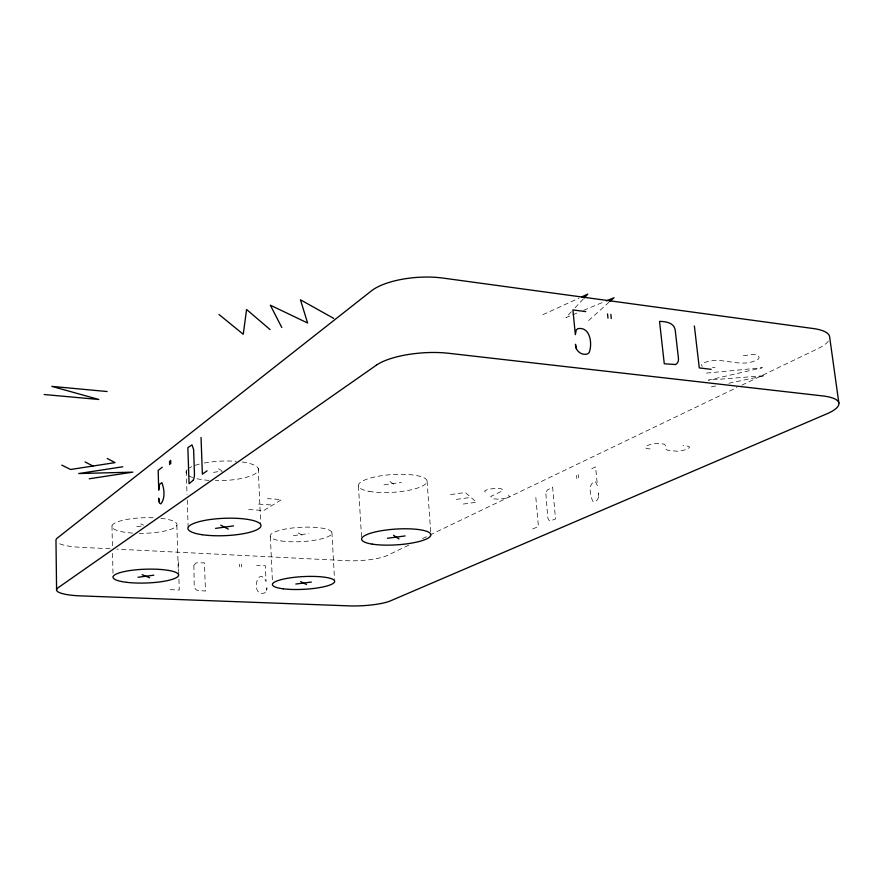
<?xml version="1.0" encoding="UTF-8"?>
<svg xmlns="http://www.w3.org/2000/svg" width="883" height="883" viewBox="0 0 883 883"><rect width="100%" height="100%" fill="white"/><g stroke="black" fill="none" stroke-linecap="round" stroke-linejoin="round"><path stroke-width="0.66" stroke-dasharray="4.42 3.31" d="M598.663 496.412L598.575 492.913C599.237 496.356 598.1 501.82 593.707 501.743L592.614 501.025C590.528 495.573 587.283 483.343 595.396 481.566L597.438 485.727L595.572 466.875L589.149 469.899M266.688 590.584L266.887 587.758L266.688 590.584L264.591 592.979C249.768 597.162 257.77 564.171 266.059 581.555L265.341 565.738L256.666 565.33M571.367 311.754L565.893 317.648L578.553 312.394M575.021 307.836L583.244 299.006M588.608 320.573L608.95 302.284M408.752 545.164L387.615 555.319A31.148 6.821 -3.4 0 1 346.357 560.672L116.942 549.127M422.427 538.597L428.641 535.617M429.889 535.021L736.974 387.516M741.952 385.131L817.79 348.708A47.748 14.481 -8.2 0 0 828.684 340.551M542.913 314.679L579.082 298.101M532.659 529.027L538.431 526.489L535.628 495.087M583.63 310.297L603.895 301.909M711.356 386.909L718.067 385.496M728.795 383.244L765.009 375.617L708.354 380.143L762.382 367.725L705.285 373.222M743.409 355.728L752.04 354.591A9.316 2.792 -7.8 0 1 757.448 355.253A21.302 6.391 -7.7 0 1 758.64 358.807C740.914 370.374 719.579 353.708 701.93 363.917A21.203 6.369 -7.5 0 0 702.294 366.489M712.493 367.659L715.009 367.273M213.476 472.372L222.35 471.047M384.006 484.855L401.478 482.35M136.722 526.754L141.942 526.014M450.54 494.59L465.297 492.537L476.522 502.228L460.86 504.381M456.312 499.403L470.904 497.383M293.388 535.639L308.84 533.542M170.176 589.656L179.282 590.021L178.896 577.857M110.077 548.773L79.856 547.261A33.995 7.848 -1.3 0 1 57.682 542.703M248.664 509.557L263.785 510.517L281.589 499.579L267.417 498.63M258.642 504.127L272.692 505.043M650.043 448.972L646.213 448.421L645.219 446.997A17.958 4.68 -6.3 0 1 651.268 444.182L657.107 443.354L664.226 444.149L665.23 445.22L665.914 449.094L667.813 450.352L677.305 451.246L683.012 450.451A17.925 4.647 -6.4 0 0 689.182 447.681A7.792 2.009 -6.4 0 0 688.376 446.257L682.978 445.562M140.794 523.862L143.609 525.197M298.222 532.935L303.962 536.235M218.565 468.774L221.401 470.473M389.977 481.5L395.452 485.683M485.22 492.14L484.59 490.992L487.273 489.624A16.38 4.062 -4.7 0 1 496.456 488.343L501.069 488.707L503.001 489.866L502.041 491.125L490.716 496.445L493.277 498.851L497.747 499.171A16.28 4.007 -4.7 0 0 506.732 497.946A7.053 1.722 -4.7 0 0 509.458 496.621L508.453 495.109M578.199 474.579L578.508 477.769M576.555 475.352L576.864 478.542M427.063 481.114L430.716 531.908M358.454 486.091L361.622 538.188M331.898 532.405L334.536 579.546M270.364 536.787L272.549 583.873M258.233 468.42L260.75 524.557M241.589 564.226L241.71 566.963M239.293 564.116L239.403 566.853M186.269 471.125L187.041 494.491M187.229 499.988L188.145 527.471M178.388 561.632L178.686 571.091M176.865 525.363L178.41 574.391M111.975 525.926L112.45 547.89M112.56 553.376L113.057 576.72M242.262 461.986A36.225 9.768 -2.2 0 1 255.794 473.354A36.225 9.768 -2.2 0 1 215.386 480.683M209.006 480.407A36.225 9.768 -2.2 0 1 195.121 478.277M192.715 477.537A36.225 9.768 -2.2 0 1 189.227 476.003M186.534 473.663A36.225 9.768 -2.2 0 1 188.476 468.553M189.404 467.924A36.225 9.768 -2.2 0 1 191.699 466.699M195.044 465.374A36.225 9.768 -2.2 0 1 199.69 464.016M204.249 463.012A36.225 9.768 -2.2 0 1 236.191 461.334M160.827 518.321A32.561 7.781 -1.7 0 1 175.11 527.283A32.561 7.781 -1.7 0 1 139.26 533.332M132.549 533.078A32.561 7.781 -1.7 0 1 113.819 523.729A32.561 7.781 -1.7 0 1 154.448 517.824M545.86 493.74L547.703 516.765A5.607 3.068 -86.3 0 0 550.01 520.97L555.539 518.983L552.615 487.107L547.195 490.087L545.86 493.74M193.874 565.319L194.216 585.771A4.934 4.514 60.9 0 0 197.174 590.363L205.463 591.069L204.459 562.868L196.225 562.846L193.874 565.319M280.96 540.915A30.949 7.174 -3 0 0 331.456 534.292A30.949 7.174 -3 0 0 290.816 528.2A30.949 7.174 -3 0 0 280.96 540.915M368.995 491.323A34.415 8.874 -3.8 0 0 426.092 483.476A34.415 8.874 -3.8 0 0 383.112 475.484A34.415 8.874 -3.8 0 0 368.995 491.323"/><path stroke-width="1.32" d="M584.16 298.024L587.813 294.105L581.577 296.964M609.965 301.368L614.038 297.714L606.433 300.86M162.295 467.228L158.167 470.407L158.73 490.197L159.58 484.348L161.843 482.659C164.337 488.74 165.375 498.465 160.894 503.873L159.426 503.067L158.697 498.133L158.951 501.577M207.064 470.816L202.373 474.182L201.048 437.46M122.792 466.776L78.708 473.542L132.847 472.14L89.216 478.774M215.584 528.387L233.531 525.893M387.471 538.277L405.109 535.937M137.991 577.272L153.797 575.186M295.805 584.038L311.379 582.074M44.15 394.524L98.83 399.48L51.821 386.379L107.13 391.533M711.179 369.326L699.292 367.913L694.369 325.993M585.738 311.611L572.924 309.922L575.341 334.69L576.268 329.966L577.802 328.675C590.451 326.291 592.659 344.381 589.06 352.759L587.25 354.039C581.18 355.717 575.219 350.43 575.484 344.293L576.411 348.818M142.108 574.678L149.624 577.769M61.799 465.109L70.585 469.491L115.011 462.626L107.262 458.487M300.695 581.599L306.456 584.502M85.066 461.941L92.98 466.036M220.728 525.153L228.311 529.127M333.752 318.41L300.441 299.79L307.604 322.99L270.341 305.198L281.787 327.516M393.52 535.264L398.995 538.939M218.973 314.469L243.244 334.271L246.589 309.503L270.055 329.569M838.85 403.001L829.59 336.611A47.748 14.481 -8.2 0 0 813.331 328.542L442.802 278.057A51.81 18.819 -4.5 0 0 371.489 290.816L57.406 537.979A33.995 7.848 -1.3 0 0 55.971 540.043L56.578 589.645M610.848 314.348L611.279 318.553M607.548 313.906L607.979 318.123M170.662 460.308L170.761 463.763M169.536 461.169L169.646 464.624M193.222 480.242L189.072 483.718L187.858 447.615L192.008 444.9L193.62 449.535L194.448 473.454A6.457 2.296 -85.9 0 1 193.222 480.253M376.324 365.209L58.024 587.802A34.26 6.965 -1.6 0 0 80.629 595.882L348.984 605.87A31.369 6.049 -3.4 0 0 390.562 600.826L826.742 413.884A48.256 12.925 -7.6 0 0 822.559 395.904L448.575 353.277A52.439 16.843 -4.3 0 0 376.324 365.209M675.429 364.536L664.281 363.763L659.535 321.401C665.837 321.412 674.502 322.77 675.263 330.54L678.431 358.288A7.671 5.795 61.3 0 1 675.429 364.536M283.255 588.806A31.181 6.369 -3 0 0 334.16 582.57A31.181 6.369 -3 0 0 293.266 577.449A31.181 6.369 -3 0 0 283.255 588.806M201.843 534.668A36.556 8.687 -2.3 0 0 260.617 526.82A36.556 8.687 -2.3 0 0 210.96 519.414A36.556 8.687 -2.3 0 0 201.843 534.668M126.699 582.327A32.826 6.909 -1.9 0 0 178.454 575.749A32.826 6.909 -1.9 0 0 132.251 570.241A32.826 6.909 -1.9 0 0 126.699 582.327M372.284 544.138A34.702 7.892 -3.7 0 0 429.911 536.765A34.702 7.892 -3.7 0 0 386.644 529.955A34.702 7.892 -3.7 0 0 372.284 544.138"/></g></svg>
